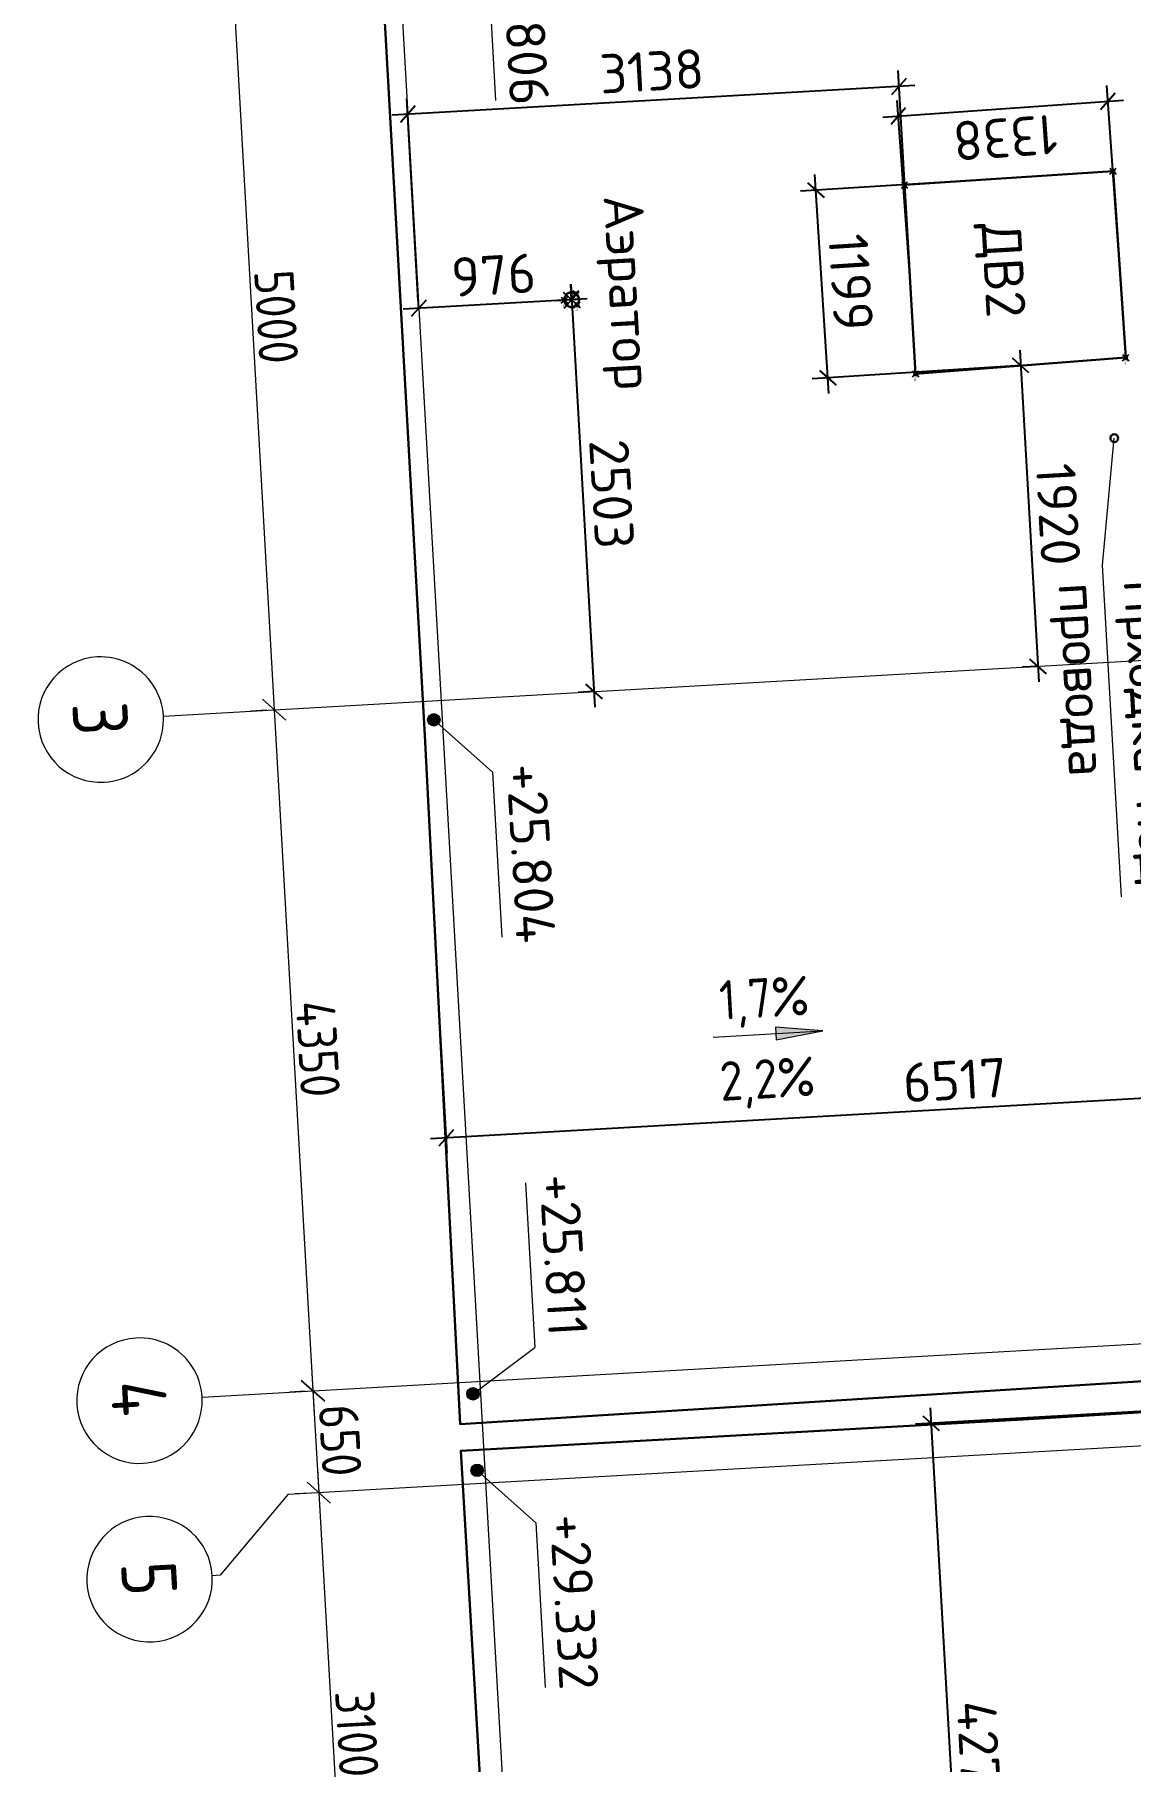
# Model space of a CAD drawing. Header units: metres. Extents: x 107714.2 to 107732.3, y 110797.9 to 110846.2.
# Drawn here: x 107714.8 to 107721.78, y 110826.75 to 110837.76 of the extents above; entities that cross this region are included whole.
import ezdxf

# ---------------------------------------------------------------- set-up
doc = ezdxf.new("R2010")
doc.units = ezdxf.units.M
doc.header["$PDMODE"] = 35
doc.header["$PDSIZE"] = 0.02
doc.linetypes.add('_ШПТ__20_т__2_5__Линия сетки', pattern=[25, 20, -2.5, 0, -2.5])
doc.linetypes.add('CENTER', pattern=[50.8, 31.75, -6.35, 6.35, -6.35])
for name, color, linetype, lineweight in [('Высотные отметки', 7, 'Continuous', 9), ('Линии1', 7, 'Continuous', 30), ('ОСИ', 251, 'CENTER', 18), ('Размеры', 7, 'Continuous', 9), ('Уклоны в точках', 7, 'Continuous', 9)]:
    doc.layers.add(name, color=color, linetype=linetype, lineweight=lineweight)
doc.layers.add('Слой1', color=7, linetype='Continuous')
doc.styles.add('GOST 2.304 type A', font='isocpeur.ttf')
doc.styles.add('GOST Common', font='', dxfattribs={"width": 0.9, "height": 350})
doc.styles.add('GOST Common_1', font='', dxfattribs={"width": 0.9, "height": 210})
doc.styles.add('GOST Common_2', font='', dxfattribs={"width": 0.9, "height": 250})
doc.styles.add('ISOCPEUR', font='isocpeur.ttf', dxfattribs={"height": 375})
doc.styles.get("Standard").update_dxf_attribs({"font": 'arial.ttf'})
doc.styles.get('GOST Common').set_extended_font_data('GOST Common')
doc.styles.get('GOST Common_1').set_extended_font_data('GOST Common')
doc.styles.get('GOST Common_2').set_extended_font_data('GOST Common')
doc.dimstyles.new('ISO-25', dxfattribs={"dimtxt": 0.25, "dimasz": 0.1, "dimexe": 0.1, "dimexo": 0, "dimgap": 0.06, "dimtad": 1, "dimdec": 0, "dimlfac": 1000, "dimtxsty": 'GOST 2.304 type A', "dimblk": 'OBLIQUE', "dimcen": 2.5, "dimdle": 0.1, "dimadec": 0, "dimazin": 0, "dimtfac": 1, "dimtdec": 0, "dimtmove": 0, "dimatfit": 3, "dimfxl": 1, "dimarcsym": 0})

# ---------------------------------------------------------------- blocks, each defined once
blk = doc.blocks.new('Ось сетки - Круг_Ø8 мм-6577-_О__L1_0_000_')
at = {"layer": 'ОСИ', "lineweight": 20}
for start, end in [(360, 180), (180, 360)]:
    blk.add_arc((0, 0), 4, start, end, dxfattribs=at)
blk = doc.blocks.new('_Oblique')
at = {"color": 0, "linetype": 'ByBlock', "lineweight": -2}
blk.add_line((-0.5, -0.5), (0.5, 0.5), dxfattribs=at)
blk = doc.blocks.new('*D126')
at = {"color": 0, "lineweight": -2, "transparency": 16777216}
for p, q in [((107724.46, 110829.127), (107720.413, 110828.897)), ((107720.762, 110824.534), (107720.508, 110829.003)), ((107724.694, 110824.858), (107720.656, 110824.628))]:
    blk.add_line(p, q, dxfattribs=at)
at = {"layer": 'Defpoints', "color": 0, "lineweight": 9, "transparency": 16777216}
for p in [(107724.46, 110829.127), (107720.513, 110828.903), (107724.694, 110824.858, 29.16)]:
    blk.add_point(p, dxfattribs=at)
at = {"color": 0, "lineweight": -2, "transparency": 16777216, "xscale": 0.1, "yscale": 0.1, "zscale": 0.1}
for p, rotation in [((107720.513, 110828.903), 93.25304974487426), ((107720.756, 110824.634), 273.2530497448743)]:
    blk.add_blockref('_Oblique', p, dxfattribs=dict(at, rotation=rotation))
at = {"color": 0, "lineweight": 9, "transparency": 16777216, "insert": (107720.819, 110826.779), "char_height": 0.25, "attachment_point": 5, "rotation": 273.253, "style": 'GOST 2.304 type A'}
blk.add_mtext('4276', dxfattribs=at)
blk = doc.blocks.new('*D136')
at = {"color": 0, "lineweight": -2, "transparency": 16777216}
for p, q in [((107723.309, 110841.649), (107721.634, 110841.553)), ((107721.728, 110841.659), (107721.992, 110837.004)), ((107723.57, 110837.193), (107721.887, 110837.098))]:
    blk.add_line(p, q, dxfattribs=at)
at = {"layer": 'Defpoints', "color": 0, "lineweight": 9, "transparency": 16777216}
for p in [(107723.309, 110841.649), (107723.57, 110837.193), (107721.987, 110837.103)]:
    blk.add_point(p, dxfattribs=at)
at = {"color": 0, "lineweight": -2, "transparency": 16777216, "xscale": 0.1, "yscale": 0.1, "zscale": 0.1}
for p, rotation in [((107721.734, 110841.559), 93.25304974487426), ((107721.987, 110837.103), 273.2530497448743)]:
    blk.add_blockref('_Oblique', p, dxfattribs=dict(at, rotation=rotation))
at = {"color": 0, "lineweight": 9, "transparency": 16777216, "insert": (107722.045, 110839.342), "char_height": 0.25, "attachment_point": 5, "rotation": 273.253, "style": 'GOST 2.304 type A'}
blk.add_mtext('4463', dxfattribs=at)
blk = doc.blocks.new('*D140')
at = {"color": 0, "lineweight": -2, "transparency": 16777216}
for p, q in [((107721.077, 110835.747), (107721.198, 110833.631)), ((107721.083, 110835.648), (107720.983, 110835.642)), ((107721.192, 110833.73), (107721.092, 110833.725))]:
    blk.add_line(p, q, dxfattribs=at)
at = {"layer": 'Defpoints', "color": 0, "lineweight": 9, "transparency": 16777216}
for p in [(107721.083, 110835.648), (107721.192, 110833.73), (107721.192, 110833.73)]:
    blk.add_point(p, dxfattribs=at)
at = {"color": 0, "lineweight": -2, "transparency": 16777216, "xscale": 0.1, "yscale": 0.1, "zscale": 0.1}
for p, rotation in [((107721.083, 110835.648), 93.25304974487426), ((107721.192, 110833.73), 273.2530497448743)]:
    blk.add_blockref('_Oblique', p, dxfattribs=dict(at, rotation=rotation))
at = {"color": 0, "lineweight": 9, "transparency": 16777216, "insert": (107721.322, 110834.699), "char_height": 0.25, "attachment_point": 5, "rotation": 273.253, "style": 'GOST 2.304 type A'}
blk.add_mtext('1920', dxfattribs=at)
blk = doc.blocks.new('*D141')
at = {"color": 0, "lineweight": -2, "transparency": 16777216}
for p, q in [((107718.214, 110836.168), (107718.368, 110833.47)), ((107718.22, 110836.068), (107718.12, 110836.062)), ((107718.362, 110833.57), (107718.262, 110833.564))]:
    blk.add_line(p, q, dxfattribs=at)
at = {"layer": 'Defpoints', "color": 0, "lineweight": 9, "transparency": 16777216}
for p in [(107718.22, 110836.068, 25.782), (107718.362, 110833.57), (107718.362, 110833.57)]:
    blk.add_point(p, dxfattribs=at)
at = {"color": 0, "lineweight": -2, "transparency": 16777216, "xscale": 0.1, "yscale": 0.1, "zscale": 0.1}
for p, rotation in [((107718.22, 110836.068), 93.25304974487426), ((107718.362, 110833.57), 273.2530497448743)]:
    blk.add_blockref('_Oblique', p, dxfattribs=dict(at, rotation=rotation))
at = {"color": 0, "lineweight": 9, "transparency": 16777216, "insert": (107718.476, 110834.829), "char_height": 0.25, "attachment_point": 5, "rotation": 273.253, "style": 'GOST 2.304 type A'}
blk.add_mtext('2503', dxfattribs=at)
blk = doc.blocks.new('*D142')
at = {"color": 0, "lineweight": -2, "transparency": 16777216}
for p, q in [((107718.22, 110836.068), (107718.214, 110836.168)), ((107718.32, 110836.074), (107717.145, 110836.007)), ((107717.245, 110836.013), (107717.24, 110836.113))]:
    blk.add_line(p, q, dxfattribs=at)
at = {"layer": 'Defpoints', "color": 0, "lineweight": 9, "transparency": 16777216}
for p in [(107718.22, 110836.068), (107717.245, 110836.013), (107717.245, 110836.013)]:
    blk.add_point(p, dxfattribs=at)
at = {"color": 0, "lineweight": -2, "transparency": 16777216, "xscale": 0.1, "yscale": 0.1, "zscale": 0.1}
for p, rotation in [((107717.245, 110836.013), 183.2530497448743), ((107718.22, 110836.068), 3.253049744874268)]:
    blk.add_blockref('_Oblique', p, dxfattribs=dict(at, rotation=rotation))
at = {"color": 0, "lineweight": 9, "transparency": 16777216, "insert": (107717.722, 110836.225), "char_height": 0.25, "attachment_point": 5, "rotation": 3.253, "style": 'GOST 2.304 type A'}
blk.add_mtext('976', dxfattribs=at)
blk = doc.blocks.new('*D143')
at = {"color": 0, "lineweight": -2, "transparency": 16777216}
for p, q in [((107720.378, 110836.198), (107720.302, 110837.529)), ((107720.407, 110837.435), (107717.075, 110837.245)), ((107717.242, 110836.063), (107717.169, 110837.351))]:
    blk.add_line(p, q, dxfattribs=at)
at = {"layer": 'Defpoints', "color": 0, "lineweight": 9, "transparency": 16777216}
for p in [(107717.175, 110837.251), (107720.378, 110836.198), (107717.242, 110836.063)]:
    blk.add_point(p, dxfattribs=at)
at = {"color": 0, "lineweight": -2, "transparency": 16777216, "xscale": 0.1, "yscale": 0.1, "zscale": 0.1}
for p, rotation in [((107720.308, 110837.429), 3.253049744874268), ((107717.175, 110837.251), 183.2530497448743)]:
    blk.add_blockref('_Oblique', p, dxfattribs=dict(at, rotation=rotation))
at = {"color": 0, "lineweight": 9, "transparency": 16777216, "insert": (107718.731, 110837.525), "char_height": 0.25, "attachment_point": 5, "rotation": 3.253, "style": 'GOST 2.304 type A'}
blk.add_mtext('3138', dxfattribs=at)
blk = doc.blocks.new('*D144')
at = {"color": 0, "lineweight": -2, "transparency": 16777216}
for p, q in [((107721.007, 110836.844), (107719.678, 110836.76)), ((107719.86, 110835.47), (107719.771, 110836.866)), ((107721.083, 110835.648), (107719.754, 110835.563))]:
    blk.add_line(p, q, dxfattribs=at)
at = {"layer": 'Defpoints', "color": 0, "lineweight": 9, "transparency": 16777216}
for p in [(107721.007, 110836.844), (107719.778, 110836.766), (107721.083, 110835.648)]:
    blk.add_point(p, dxfattribs=at)
at = {"color": 0, "lineweight": -2, "transparency": 16777216, "xscale": 0.1, "yscale": 0.1, "zscale": 0.1}
for p, rotation in [((107719.778, 110836.766), 93.63548631229453), ((107719.854, 110835.569), 273.6354863122945)]:
    blk.add_blockref('_Oblique', p, dxfattribs=dict(at, rotation=rotation))
at = {"color": 0, "lineweight": 9, "transparency": 16777216, "insert": (107720, 110836.179), "char_height": 0.25, "attachment_point": 5, "rotation": 273.6355, "style": 'GOST 2.304 type A'}
blk.add_mtext('1199', dxfattribs=at)
blk = doc.blocks.new('*D145')
at = {"color": 0, "lineweight": -2, "transparency": 16777216}
for p, q in [((107721.712, 110836.294), (107721.631, 110837.434)), ((107720.203, 110837.232), (107721.738, 110837.341)), ((107720.378, 110836.198), (107720.296, 110837.338))]:
    blk.add_line(p, q, dxfattribs=at)
at = {"layer": 'Defpoints', "color": 0, "lineweight": 9, "transparency": 16777216}
for p in [(107721.638, 110837.334), (107721.712, 110836.294), (107720.378, 110836.198)]:
    blk.add_point(p, dxfattribs=at)
at = {"color": 0, "lineweight": -2, "transparency": 16777216, "xscale": 0.1, "yscale": 0.1, "zscale": 0.1}
for p, rotation in [((107721.638, 110837.334), 4.094654997868173), ((107720.303, 110837.239), 184.0946549978682)]:
    blk.add_blockref('_Oblique', p, dxfattribs=dict(at, rotation=rotation))
at = {"color": 0, "lineweight": 9, "transparency": 16777216, "insert": (107720.984, 110837.102), "char_height": 0.25, "attachment_point": 5, "rotation": 184.0947, "style": 'GOST 2.304 type A'}
blk.add_mtext('1338', dxfattribs=at)
blk = doc.blocks.new('*D175')
at = {"color": 0, "lineweight": -2, "transparency": 16777216}
for p, q in [((107723.888, 110831.762), (107723.932, 110830.993)), ((107717.38, 110831.428), (107717.425, 110830.623)), ((107724.026, 110831.098), (107717.32, 110830.717))]:
    blk.add_line(p, q, dxfattribs=at)
at = {"layer": 'Defpoints', "color": 0, "lineweight": 9, "transparency": 16777216}
for p in [(107723.888, 110831.762), (107717.38, 110831.428), (107717.42, 110830.723)]:
    blk.add_point(p, dxfattribs=at)
at = {"color": 0, "lineweight": -2, "transparency": 16777216, "xscale": 0.1, "yscale": 0.1, "zscale": 0.1}
for p, rotation in [((107723.926, 110831.093), 3.253049744874268), ((107717.42, 110830.723), 183.2530497448743)]:
    blk.add_blockref('_Oblique', p, dxfattribs=dict(at, rotation=rotation))
at = {"color": 0, "lineweight": 9, "transparency": 16777216, "insert": (107720.663, 110831.092), "char_height": 0.25, "attachment_point": 5, "rotation": 3.253, "style": 'GOST 2.304 type A'}
blk.add_mtext('6517', dxfattribs=at)

msp = doc.modelspace()

# ---------------------------------------------------------------- hatches: boundary and pattern name
at = {"layer": 'Высотные отметки', "lineweight": 20}
h = msp.add_hatch(color=256, dxfattribs=at)
edge = h.paths.add_edge_path(flags=0)
edge.add_arc((107717.3416, 110833.389), 0.04, -86.74695, 273.25305)
h = msp.add_hatch(color=256, dxfattribs=at)
edge = h.paths.add_edge_path(flags=0)
edge.add_arc((107717.5913, 110829.0914), 0.04, -86.74695, 273.25305)
h = msp.add_hatch(color=256, dxfattribs=at)
edge = h.paths.add_edge_path(flags=0)
edge.add_arc((107717.6179, 110828.6035), 0.04, -86.74695, 273.25305)
at = {"layer": 'Уклоны в точках', "lineweight": 20}
msp.add_hatch(color=256, dxfattribs=at).paths.add_polyline_path([(107719.8206, 110831.4062), (107719.5188, 110831.4286), (107719.5233, 110831.3497)], flags=0)

# ---------------------------------------------------------------- linework, layer by layer
at = {"color": 1, "lineweight": 9, "elevation": 24.5782}
msp.add_lwpolyline([(107721.7256, 110832.2603), (107721.6054, 110834.3744), (107721.6794, 110835.1855)], dxfattribs=at)
at = {"lineweight": 30}
msp.add_circle((107721.6794, 110835.1855, 49.0455), 0.025, dxfattribs=at)
at = {"layer": 'Высотные отметки'}
for p, q in [((107717.6755, 110838.3893), (107717.7353, 110837.3384)), ((107717.3416, 110833.389), (107717.716, 110833.0548)), ((107717.716, 110833.0548), (107717.7758, 110832.004)), ((107717.9266, 110830.4372), (107717.9863, 110829.3863)), ((107717.5913, 110829.0914), (107717.9863, 110829.3863)), ((107717.6179, 110828.6035), (107717.9923, 110828.2694)), ((107717.9923, 110828.2694), (107718.0521, 110827.2185))]:
    msp.add_line(p, q, dxfattribs=at)
at = {"layer": 'Высотные отметки', "lineweight": 20}
for centre in [(107717.3416, 110833.389), (107717.5913, 110829.0914), (107717.6179, 110828.6035)]:
    msp.add_circle(centre, 0.04, dxfattribs=at)
at = {"layer": 'Линии1'}
for points in [[(107728.9887, 110844.3874), (107729.2487, 110839.3862), (107729.5202, 110834.3812), (107729.7929, 110829.5884), (107724.6326, 110829.3468), (107717.5097, 110828.8973), (107717.2842, 110833.2892), (107717.007, 110838.2211), (107716.6987, 110843.6966), (107720.0244, 110843.8801), (107722.5482, 110844.0303), (107723.9174, 110844.1052)], [(107729.8146, 110829.4216), (107730.1535, 110823.4379), (107730.4955, 110817.4217), (107730.8232, 110811.4345), (107731.1948, 110805.4522), (107731.5369, 110799.069), (107727.5664, 110798.848), (107726.1087, 110798.7645), (107724.6366, 110798.6691), (107721.5411, 110798.4787), (107719.2511, 110798.3483), (107718.9307, 110804.4255), (107718.5833, 110810.3458), (107718.2386, 110816.3355), (107717.9049, 110822.3253), (107717.7185, 110825.242), (107717.5134, 110828.7285), (107721.099, 110828.9269), (107723.4738, 110829.0731), (107725.8606, 110829.204)]]:
    msp.add_lwpolyline(points, close=True, dxfattribs=at)
msp.add_lwpolyline([(107720.342, 110836.8003), (107720.4131, 110835.5956), (107721.7528, 110835.6994), (107721.6719, 110836.8876), (107720.342, 110836.8003)], dxfattribs=at)
at = {"layer": 'Линии1', "elevation": 25.7816}
msp.add_lwpolyline([(107718.267, 110836.0681), (107718.2669, 110836.0721), (107718.2663, 110836.0762), (107718.2655, 110836.0801), (107718.2643, 110836.084), (107718.2627, 110836.0877), (107718.2609, 110836.0913), (107718.2587, 110836.0948), (107718.2563, 110836.098), (107718.2536, 110836.101), (107718.2506, 110836.1038), (107718.2475, 110836.1063), (107718.2441, 110836.1085), (107718.2405, 110836.1105), (107718.2368, 110836.1121), (107718.2329, 110836.1134), (107718.229, 110836.1143), (107718.225, 110836.1149), (107718.221, 110836.1152), (107718.2169, 110836.1151), (107718.2129, 110836.1147), (107718.2089, 110836.1139), (107718.205, 110836.1128), (107718.2012, 110836.1113), (107718.1976, 110836.1095), (107718.1941, 110836.1075), (107718.1908, 110836.1051), (107718.1877, 110836.1025), (107718.1849, 110836.0996), (107718.1823, 110836.0964), (107718.18, 110836.0931), (107718.178, 110836.0896), (107718.1763, 110836.0859), (107718.175, 110836.0821), (107718.1739, 110836.0781), (107718.1732, 110836.0742), (107718.1729, 110836.0701), (107718.1729, 110836.0661), (107718.1732, 110836.062), (107718.1739, 110836.058), (107718.175, 110836.0541), (107718.1763, 110836.0503), (107718.178, 110836.0466), (107718.18, 110836.0431), (107718.1823, 110836.0398), (107718.1849, 110836.0366), (107718.1877, 110836.0337), (107718.1908, 110836.0311), (107718.1941, 110836.0287), (107718.1976, 110836.0266), (107718.2012, 110836.0249), (107718.205, 110836.0234), (107718.2089, 110836.0223), (107718.2129, 110836.0215), (107718.2169, 110836.0211), (107718.221, 110836.021), (107718.225, 110836.0213), (107718.229, 110836.0219), (107718.2329, 110836.0228), (107718.2368, 110836.0241), (107718.2405, 110836.0257), (107718.2441, 110836.0276), (107718.2475, 110836.0299), (107718.2506, 110836.0324), (107718.2536, 110836.0352), (107718.2563, 110836.0382), (107718.2587, 110836.0414), (107718.2609, 110836.0448), (107718.2627, 110836.0484), (107718.2643, 110836.0522), (107718.2655, 110836.0561), (107718.2663, 110836.06), (107718.2669, 110836.064), (107718.267, 110836.0681)], dxfattribs=at)
at = {"layer": 'Линии1'}
msp.add_circle((107718.2199, 110836.0681, 25.7816), 0.0471, dxfattribs=at)
at = {"layer": 'ОСИ', "linetype": '_ШПТ__20_т__2_5__Линия сетки', "lineweight": 5}
for p, q in [((107716.7543, 110844.6499), (107719.4003, 110798.0968)), ((107715.6173, 110833.4136), (107729.8011, 110834.2198)), ((107715.8641, 110829.0706), (107730.048, 110829.8768)), ((107716.4127, 110828.4508), (107730.0849, 110829.2278)), ((107716.4127, 110828.4508), (107715.9796, 110827.9349)), ((107715.9796, 110827.9349), (107715.9288, 110827.932))]:
    msp.add_line(p, q, dxfattribs=at)
at = {"layer": 'ОСИ'}
for start, end in [(93.25305, 273.25305), (273.25305, 93.25305)]:
    msp.add_arc((107715.5295, 110827.9093), 0.4, start, end, dxfattribs=at)
at = {"layer": 'Размеры', "lineweight": 20}
for p, q in [((107716.0319, 110838.5955), (107716.3327, 110833.304)), ((107716.3157, 110833.6035), (107716.5795, 110828.961)), ((107716.2743, 110833.451), (107716.1744, 110833.4453)), ((107716.2743, 110833.451), (107716.1744, 110833.4453)), ((107716.5625, 110829.2606), (107716.6164, 110828.3121)), ((107716.5211, 110829.108), (107716.4213, 110829.1023)), ((107716.5994, 110828.6116), (107716.7923, 110825.2171)), ((107716.558, 110828.459), (107716.4582, 110828.4533)), ((107716.558, 110828.459), (107716.4582, 110828.4533))]:
    msp.add_line(p, q, dxfattribs=at)
at = {"layer": 'Слой1'}
for p in [(107721.6719, 110836.8876, 25.7051), (107720.342, 110836.8003, 25.7282), (107718.1729, 110836.0654, 25.7822), (107718.2469, 110836.1067, 25.783), (107718.254, 110836.0356, 25.7796), (107720.4131, 110835.5956, 25.7259), (107721.7528, 110835.6994, 25.7053)]:
    msp.add_point(p, dxfattribs=at)
at = {"layer": 'Уклоны в точках'}
msp.add_line((107719.1217, 110831.3664), (107719.8206, 110831.4062), dxfattribs=at)
at = {"layer": 'Уклоны в точках', "lineweight": 20}
for p, q in [((107719.8206, 110831.4062), (107719.5188, 110831.4286)), ((107719.5188, 110831.4286), (107719.5233, 110831.3497)), ((107719.5233, 110831.3497), (107719.8206, 110831.4062))]:
    msp.add_line(p, q, dxfattribs=at)

# ---------------------------------------------------------------- block references
at = {"layer": 'ОСИ', "lineweight": 20, "xscale": 0.09999999999999994, "yscale": 0.09999999999999994, "zscale": 0.09999999999999994, "rotation": 273.2530497448743}
for p in [(107715.2179, 110833.3909), (107715.4648, 110829.0479)]:
    msp.add_blockref('Ось сетки - Круг_Ø8 мм-6577-_О__L1_0_000_', p, dxfattribs=at)
at = {"layer": 'Размеры', "lineweight": 20, "xscale": 0.1414, "yscale": 0.1414, "zscale": 0.1414}
for p, rotation in [((107716.3242, 110833.4538), 273.2530497448743), ((107716.3242, 110833.4538), 93.25304974487425), ((107716.571, 110829.1108), 273.2530497448743), ((107716.571, 110829.1108), 93.25304974487425), ((107716.6079, 110828.4618), 273.2530497448743), ((107716.6079, 110828.4618), 93.25304974487425)]:
    msp.add_blockref('_Oblique', p, dxfattribs=dict(at, rotation=rotation))

# ---------------------------------------------------------------- texts
at = {"char_height": 0.25, "width": 1.266666, "attachment_point": 1, "rotation": 273.25305, "style": 'ISOCPEUR'}
for s, insert in [('+25.806', (107718.013, 110838.4513, -29.1756)), ('Аэратор', (107718.6732, 110836.744)), ('ДВ2', (107721.0823, 110836.5653)), ('+25.804', (107718.0535, 110833.1168, -29.1756)), ('+25.811', (107718.2641, 110830.4992, -29.1756)), ('+29.332', (107718.3298, 110828.3313, -29.1756))]:
    msp.add_mtext(s, dxfattribs=dict(at, insert=insert))
at = {"color": 1, "insert": (107721.9884, 110834.2956, 24.5782), "char_height": 0.25, "width": 2.006311, "attachment_point": 1, "rotation": 273.25305, "style": 'ISOCPEUR'}
msp.add_mtext('Прходка под провода', dxfattribs=at)
at = {"layer": 'ОСИ', "char_height": 0.35, "attachment_point": 1, "rotation": 273.25305, "style": 'GOST Common'}
for s, insert, width in [('\\fGOST Common|b0|i0|c204|p34|;\\W.9;3', (107715.3839, 110833.5116), 0.266962), ('\\fGOST Common|b0|i0|c204|p34|;\\W.9;4', (107715.6297, 110829.1861), 0.310253)]:
    msp.add_mtext(s, dxfattribs=dict(at, insert=insert, width=width))
at = {"layer": 'ОСИ', "linetype": '_ШПТ__20_т__2_5__Линия сетки', "insert": (107715.6953, 110828.0327), "char_height": 0.35, "width": 0.274177, "attachment_point": 1, "rotation": 273.25305, "style": 'GOST Common'}
msp.add_mtext('\\fGOST Common|b0|i0|c204|p34|;\\W.9;5', dxfattribs=at)
at = {"layer": 'Размеры', "lineweight": 20, "char_height": 0.25, "attachment_point": 5, "rotation": 273.25305, "style": 'GOST Common_1'}
for s, insert, width in [('\\A1;5000', (107716.3371, 110835.9586), 0.756843), ('\\A1;4350', (107716.6024, 110831.2911), 0.782412), ('\\A1;650', (107716.7442, 110828.7951), 0.567632), ('\\A1;3100', (107716.8506, 110826.9231), 0.756843)]:
    msp.add_mtext(s, dxfattribs=dict(at, insert=insert, width=width))
at = {"layer": 'Слой1', "char_height": 0.01, "rotation": 273.25305}
for s, insert, width, attachment_point in [(' 25.705', (107721.6719, 110836.8876, 25.7051), 0.56, 1), (' 134', (107721.6719, 110836.8876, 25.7051), 0.4, 7), (' 25.728', (107720.342, 110836.8003, 25.7282), 0.56, 1), (' 131', (107720.342, 110836.8003, 25.7282), 0.4, 7), (' 25.782', (107718.1729, 110836.0654, 25.7822), 0.56, 1), (' 136', (107718.1729, 110836.0654, 25.7822), 0.4, 7), (' 25.783', (107718.2469, 110836.1067, 25.783), 0.56, 1), (' 135', (107718.2469, 110836.1067, 25.783), 0.4, 7), (' 25.78', (107718.254, 110836.0356, 25.7796), 0.48, 1), (' 137', (107718.254, 110836.0356, 25.7796), 0.4, 7), (' 25.705', (107721.7528, 110835.6994, 25.7053), 0.56, 1), (' 133', (107721.7528, 110835.6994, 25.7053), 0.4, 7), (' 25.726', (107720.4131, 110835.5956, 25.7259), 0.56, 1), (' 132', (107720.4131, 110835.5956, 25.7259), 0.4, 7)]:
    msp.add_mtext(s, dxfattribs=dict(at, insert=insert, width=width, attachment_point=attachment_point))
at = {"layer": 'Уклоны в точках', "char_height": 0.25, "width": 0.71203, "attachment_point": 1, "rotation": 3.25305, "line_spacing_factor": 1.022761, "style": 'GOST Common_2'}
for s, insert in [('1,7%', (107719.1547, 110831.7256)), ('2,2%', (107719.1573, 110831.2086))]:
    msp.add_mtext(s, dxfattribs=dict(at, insert=insert))

# ---------------------------------------------------------------- dimensions: what is measured, and where the dimension line sits
at = {"lineweight": 9}
for base, p1, p2, angle, picture, middle in [((107721.9868, 110837.1034), (107723.3087, 110841.6486), (107723.57, 110837.1934), 273.25305, '*D136', (107722.0448, 110839.3417)), ((107717.1748, 110837.2508), (107720.3776, 110836.1979), (107717.2424, 110836.0626), 3.25305, '*D143', (107718.7307, 110837.5245)), ((107717.2452, 110836.0127), (107718.2199, 110836.0681), (107717.2452, 110836.0127), 3.25305, '*D142', (107717.7221, 110836.2251)), ((107718.3619, 110833.5696), (107718.2199, 110836.0681, 25.7816), (107718.3619, 110833.5696), 273.25305, '*D141', (107718.4756, 110834.8294)), ((107721.1919, 110833.7305), (107721.083, 110835.6475), (107721.1919, 110833.7305), 273.25305, '*D140', (107721.3222, 110834.6995)), ((107717.4198, 110830.7228), (107723.8884, 110831.7624), (107717.3797, 110831.4282), 3.25305, '*D175', (107720.6627, 110831.0924)), ((107720.5132, 110828.9029), (107724.6945, 110824.8579, 29.1597), (107724.4604, 110829.1272), 273.25305, '*D126', (107720.8192, 110826.779))]:
    dim = msp.add_linear_dim(base=base, p1=p1, p2=p2, angle=angle, dimstyle='ISO-25', dxfattribs=at)
    dim.commit()
    dim.dimension.update_dxf_attribs({"geometry": picture, "text_midpoint": middle})
for p1, p2, distance, picture, middle in [((107720.3776, 110836.1979), (107721.7124, 110836.2935), 1.0434, '*D145', (107720.9837, 110837.102)), ((107721.083, 110835.6475), (107721.007, 110836.8439), 1.2317, '*D144', (107720.0004, 110836.1794))]:
    dim = msp.add_aligned_dim(p1=p1, p2=p2, distance=distance, dimstyle='ISO-25', dxfattribs=at)
    dim.commit()
    dim.dimension.update_dxf_attribs({"geometry": picture, "text_midpoint": middle})

doc.saveas('drawing.dxf')
